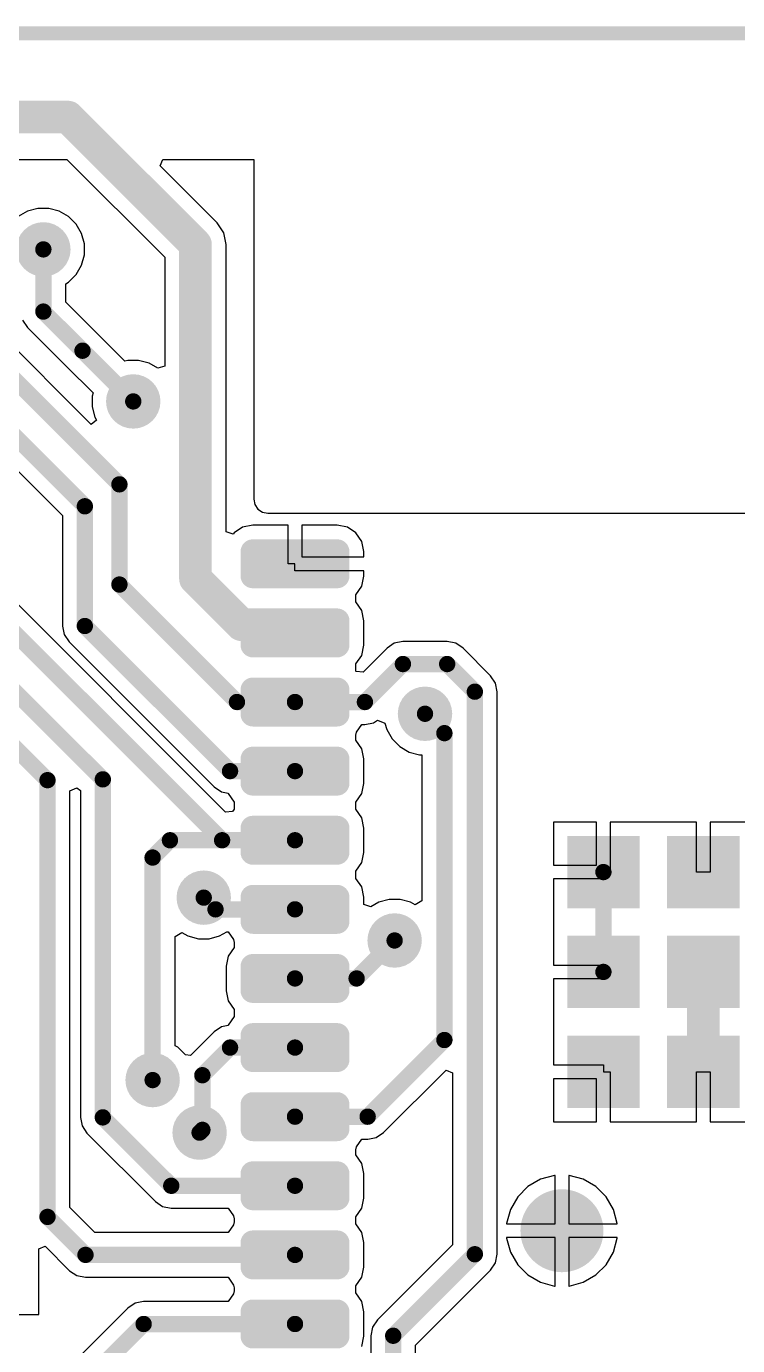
# Model space of a CAD drawing. Header units: millimetres. Extents: x 36.4 to 113.6, y 66.6 to 115.9.
# Drawn here: x 81.1 to 94.16, y 91.62 to 115.86 of the extents above; entities that cross this region are included whole.
import ezdxf

# ---------------------------------------------------------------- set-up
doc = ezdxf.new("R2010")
doc.units = ezdxf.units.MM
for name, color, linetype in [('Mechanical1', 6, 'Continuous'), ('PadHoleLayer', 156, 'Continuous'), ('TopLayer', 1, 'Continuous'), ('ViaHoleLayer', 16, 'Continuous')]:
    doc.layers.add(name, color=color, linetype=linetype)

# ---------------------------------------------------------------- blocks, each defined once
blk = doc.blocks.new('ESP32_WROOM_32E_25')
at = {"layer": 'TopLayer'}
h = blk.add_hatch(color=1, dxfattribs=at)
edge = h.paths.add_edge_path()
edge.add_arc((-9.275, 7.725), 0.225, 90, 180)
edge.add_line((-9.5, 7.725), (-9.5, 7.275))
edge.add_arc((-9.275, 7.275), 0.225, 180, 270)
edge.add_line((-9.275, 7.05), (-7.725, 7.05))
edge.add_arc((-7.725, 7.275), 0.225, 270, 360)
edge.add_line((-7.5, 7.275), (-7.5, 7.725))
edge.add_arc((-7.725, 7.725), 0.225, 0, 90)
edge.add_line((-7.725, 7.95), (-9.275, 7.95))
h = blk.add_hatch(color=1, dxfattribs=at)
edge = h.paths.add_edge_path()
edge.add_arc((7.725, 7.725), 0.225, 90, 180)
edge.add_line((7.5, 7.725), (7.5, 7.275))
edge.add_arc((7.725, 7.275), 0.225, 180, 270)
edge.add_line((7.725, 7.05), (9.275, 7.05))
edge.add_arc((9.275, 7.275), 0.225, 270, 360)
edge.add_line((9.5, 7.275), (9.5, 7.725))
edge.add_arc((9.275, 7.725), 0.225, 0, 90)
edge.add_line((9.275, 7.95), (7.725, 7.95))
h = blk.add_hatch(color=1, dxfattribs=at)
edge = h.paths.add_edge_path()
edge.add_arc((-9.275, 6.455), 0.225, 90, 180)
edge.add_line((-9.5, 6.455), (-9.5, 6.005))
edge.add_arc((-9.275, 6.005), 0.225, 180, 270)
edge.add_line((-9.275, 5.78), (-7.725, 5.78))
edge.add_arc((-7.725, 6.005), 0.225, 270, 360)
edge.add_line((-7.5, 6.005), (-7.5, 6.455))
edge.add_arc((-7.725, 6.455), 0.225, 0, 90)
edge.add_line((-7.725, 6.68), (-9.275, 6.68))
h = blk.add_hatch(color=1, dxfattribs=at)
edge = h.paths.add_edge_path()
edge.add_arc((7.725, 6.455), 0.225, 90, 180)
edge.add_line((7.5, 6.455), (7.5, 6.005))
edge.add_arc((7.725, 6.005), 0.225, 180, 270)
edge.add_line((7.725, 5.78), (9.275, 5.78))
edge.add_arc((9.275, 6.005), 0.225, 270, 360)
edge.add_line((9.5, 6.005), (9.5, 6.455))
edge.add_arc((9.275, 6.455), 0.225, 0, 90)
edge.add_line((9.275, 6.68), (7.725, 6.68))
h = blk.add_hatch(color=1, dxfattribs=at)
edge = h.paths.add_edge_path()
edge.add_arc((-9.275, 5.185), 0.225, 90, 180)
edge.add_line((-9.5, 5.185), (-9.5, 4.735))
edge.add_arc((-9.275, 4.735), 0.225, 180, 270)
edge.add_line((-9.275, 4.51), (-7.725, 4.51))
edge.add_arc((-7.725, 4.735), 0.225, 270, 360)
edge.add_line((-7.5, 4.735), (-7.5, 5.185))
edge.add_arc((-7.725, 5.185), 0.225, 0, 90)
edge.add_line((-7.725, 5.41), (-9.275, 5.41))
h = blk.add_hatch(color=1, dxfattribs=at)
edge = h.paths.add_edge_path()
edge.add_arc((7.725, 5.185), 0.225, 90, 180)
edge.add_line((7.5, 5.185), (7.5, 4.735))
edge.add_arc((7.725, 4.735), 0.225, 180, 270)
edge.add_line((7.725, 4.51), (9.275, 4.51))
edge.add_arc((9.275, 4.735), 0.225, 270, 360)
edge.add_line((9.5, 4.735), (9.5, 5.185))
edge.add_arc((9.275, 5.185), 0.225, 0, 90)
edge.add_line((9.275, 5.41), (7.725, 5.41))
h = blk.add_hatch(color=1, dxfattribs=at)
edge = h.paths.add_edge_path()
edge.add_arc((-9.275, 3.915), 0.225, 90, 180)
edge.add_line((-9.5, 3.915), (-9.5, 3.465))
edge.add_arc((-9.275, 3.465), 0.225, 180, 270)
edge.add_line((-9.275, 3.24), (-7.725, 3.24))
edge.add_arc((-7.725, 3.465), 0.225, 270, 360)
edge.add_line((-7.5, 3.465), (-7.5, 3.915))
edge.add_arc((-7.725, 3.915), 0.225, 0, 90)
edge.add_line((-7.725, 4.14), (-9.275, 4.14))
h = blk.add_hatch(color=1, dxfattribs=at)
edge = h.paths.add_edge_path()
edge.add_arc((7.725, 3.915), 0.225, 90, 180)
edge.add_line((7.5, 3.915), (7.5, 3.465))
edge.add_arc((7.725, 3.465), 0.225, 180, 270)
edge.add_line((7.725, 3.24), (9.275, 3.24))
edge.add_arc((9.275, 3.465), 0.225, 270, 360)
edge.add_line((9.5, 3.465), (9.5, 3.915))
edge.add_arc((9.275, 3.915), 0.225, 0, 90)
edge.add_line((9.275, 4.14), (7.725, 4.14))
h = blk.add_hatch(color=1, dxfattribs=at)
edge = h.paths.add_edge_path()
edge.add_arc((-7.725, 2.195), 0.225, 270, 360)
edge.add_line((-7.5, 2.195), (-7.5, 2.645))
edge.add_arc((-7.725, 2.645), 0.225, 0, 90)
edge.add_line((-7.725, 2.87), (-9.275, 2.87))
edge.add_arc((-9.275, 2.645), 0.225, 90, 180)
edge.add_line((-9.5, 2.645), (-9.5, 2.195))
edge.add_arc((-9.275, 2.195), 0.225, 180, 270)
edge.add_line((-9.275, 1.97), (-7.725, 1.97))
h = blk.add_hatch(color=1, dxfattribs=at)
edge = h.paths.add_edge_path()
edge.add_arc((7.725, 2.645), 0.225, 90, 180)
edge.add_line((7.5, 2.645), (7.5, 2.195))
edge.add_arc((7.725, 2.195), 0.225, 180, 270)
edge.add_line((7.725, 1.97), (9.275, 1.97))
edge.add_arc((9.275, 2.195), 0.225, 270, 360)
edge.add_line((9.5, 2.195), (9.5, 2.645))
edge.add_arc((9.275, 2.645), 0.225, 0, 90)
edge.add_line((9.275, 2.87), (7.725, 2.87))
for points in [[(-2.17, 1.17), (-3.5, 1.17), (-3.5, 2.5), (-2.17, 2.5)], [(-1.665, 1.17), (-1.665, 2.5), (-0.335, 2.5), (-0.335, 1.17)], [(0.17, 1.17), (0.17, 2.5), (1.5, 2.5), (1.5, 1.17)], [(-2.17, -0.665), (-3.5, -0.665), (-3.5, 0.665), (-2.17, 0.665)], [(-1.665, 0.665), (-0.335, 0.665), (-0.335, -0.665), (-1.665, -0.665)], [(0.17, 0.665), (1.5, 0.665), (1.5, -0.665), (0.17, -0.665)], [(-2.17, -1.17), (-2.17, -2.5), (-3.5, -2.5), (-3.5, -1.17)], [(-0.335, -1.17), (-0.335, -2.5), (-1.665, -2.5), (-1.665, -1.17)], [(0.17, -1.17), (1.5, -1.17), (1.5, -2.5), (0.17, -2.5)]]:
    blk.add_hatch(color=1, dxfattribs=at).paths.add_polyline_path(points)
h = blk.add_hatch(color=1, dxfattribs=at)
edge = h.paths.add_edge_path()
edge.add_arc((-7.725, 0.925), 0.225, 270, 360)
edge.add_line((-7.5, 0.925), (-7.5, 1.375))
edge.add_arc((-7.725, 1.375), 0.225, 0, 90)
edge.add_line((-7.725, 1.6), (-9.275, 1.6))
edge.add_arc((-9.275, 1.375), 0.225, 90, 180)
edge.add_line((-9.5, 1.375), (-9.5, 0.925))
edge.add_arc((-9.275, 0.925), 0.225, 180, 270)
edge.add_line((-9.275, 0.7), (-7.725, 0.7))
h = blk.add_hatch(color=1, dxfattribs=at)
edge = h.paths.add_edge_path()
edge.add_arc((9.275, 0.925), 0.225, 270, 360)
edge.add_line((9.5, 0.925), (9.5, 1.375))
edge.add_arc((9.275, 1.375), 0.225, 0, 90)
edge.add_line((9.275, 1.6), (7.725, 1.6))
edge.add_arc((7.725, 1.375), 0.225, 90, 180)
edge.add_line((7.5, 1.375), (7.5, 0.925))
edge.add_arc((7.725, 0.925), 0.225, 180, 270)
edge.add_line((7.725, 0.7), (9.275, 0.7))
h = blk.add_hatch(color=1, dxfattribs=at)
edge = h.paths.add_edge_path()
edge.add_arc((-9.275, 0.105), 0.225, 90, 180)
edge.add_line((-9.5, 0.105), (-9.5, -0.345))
edge.add_arc((-9.275, -0.345), 0.225, 180, 270)
edge.add_line((-9.275, -0.57), (-7.725, -0.57))
edge.add_arc((-7.725, -0.345), 0.225, 270, 360)
edge.add_line((-7.5, -0.345), (-7.5, 0.105))
edge.add_arc((-7.725, 0.105), 0.225, 0, 90)
edge.add_line((-7.725, 0.33), (-9.275, 0.33))
h = blk.add_hatch(color=1, dxfattribs=at)
edge = h.paths.add_edge_path()
edge.add_arc((9.275, -0.345), 0.225, 270, 360)
edge.add_line((9.5, -0.345), (9.5, 0.105))
edge.add_arc((9.275, 0.105), 0.225, 0, 90)
edge.add_line((9.275, 0.33), (7.725, 0.33))
edge.add_arc((7.725, 0.105), 0.225, 90, 180)
edge.add_line((7.5, 0.105), (7.5, -0.345))
edge.add_arc((7.725, -0.345), 0.225, 180, 270)
edge.add_line((7.725, -0.57), (9.275, -0.57))
h = blk.add_hatch(color=1, dxfattribs=at)
edge = h.paths.add_edge_path()
edge.add_arc((-9.275, -1.165), 0.225, 90, 180)
edge.add_line((-9.5, -1.165), (-9.5, -1.615))
edge.add_arc((-9.275, -1.615), 0.225, 180, 270)
edge.add_line((-9.275, -1.84), (-7.725, -1.84))
edge.add_arc((-7.725, -1.615), 0.225, 270, 360)
edge.add_line((-7.5, -1.615), (-7.5, -1.165))
edge.add_arc((-7.725, -1.165), 0.225, 0, 90)
edge.add_line((-7.725, -0.94), (-9.275, -0.94))
h = blk.add_hatch(color=1, dxfattribs=at)
edge = h.paths.add_edge_path()
edge.add_arc((7.725, -1.165), 0.225, 90, 180)
edge.add_line((7.5, -1.165), (7.5, -1.615))
edge.add_arc((7.725, -1.615), 0.225, 180, 270)
edge.add_line((7.725, -1.84), (9.275, -1.84))
edge.add_arc((9.275, -1.615), 0.225, 270, 360)
edge.add_line((9.5, -1.615), (9.5, -1.165))
edge.add_arc((9.275, -1.165), 0.225, 0, 90)
edge.add_line((9.275, -0.94), (7.725, -0.94))
h = blk.add_hatch(color=1, dxfattribs=at)
edge = h.paths.add_edge_path()
edge.add_arc((-9.275, -2.435), 0.225, 90, 180)
edge.add_line((-9.5, -2.435), (-9.5, -2.885))
edge.add_arc((-9.275, -2.885), 0.225, 180, 270)
edge.add_line((-9.275, -3.11), (-7.725, -3.11))
edge.add_arc((-7.725, -2.885), 0.225, 270, 360)
edge.add_line((-7.5, -2.885), (-7.5, -2.435))
edge.add_arc((-7.725, -2.435), 0.225, 0, 90)
edge.add_line((-7.725, -2.21), (-9.275, -2.21))
h = blk.add_hatch(color=1, dxfattribs=at)
edge = h.paths.add_edge_path()
edge.add_arc((7.725, -2.435), 0.225, 90, 180)
edge.add_line((7.5, -2.435), (7.5, -2.885))
edge.add_arc((7.725, -2.885), 0.225, 180, 270)
edge.add_line((7.725, -3.11), (9.275, -3.11))
edge.add_arc((9.275, -2.885), 0.225, 270, 360)
edge.add_line((9.5, -2.885), (9.5, -2.435))
edge.add_arc((9.275, -2.435), 0.225, 0, 90)
edge.add_line((9.275, -2.21), (7.725, -2.21))
h = blk.add_hatch(color=1, dxfattribs=at)
edge = h.paths.add_edge_path()
edge.add_arc((-9.275, -3.705), 0.225, 90, 180)
edge.add_line((-9.5, -3.705), (-9.5, -4.155))
edge.add_arc((-9.275, -4.155), 0.225, 180, 270)
edge.add_line((-9.275, -4.38), (-7.725, -4.38))
edge.add_arc((-7.725, -4.155), 0.225, 270, 360)
edge.add_line((-7.5, -4.155), (-7.5, -3.705))
edge.add_arc((-7.725, -3.705), 0.225, 0, 90)
edge.add_line((-7.725, -3.48), (-9.275, -3.48))
h = blk.add_hatch(color=1, dxfattribs=at)
edge = h.paths.add_edge_path()
edge.add_arc((7.725, -3.705), 0.225, 90, 180)
edge.add_line((7.5, -3.705), (7.5, -4.155))
edge.add_arc((7.725, -4.155), 0.225, 180, 270)
edge.add_line((7.725, -4.38), (9.275, -4.38))
edge.add_arc((9.275, -4.155), 0.225, 270, 360)
edge.add_line((9.5, -4.155), (9.5, -3.705))
edge.add_arc((9.275, -3.705), 0.225, 0, 90)
edge.add_line((9.275, -3.48), (7.725, -3.48))
h = blk.add_hatch(color=1, dxfattribs=at)
edge = h.paths.add_edge_path()
edge.add_arc((-9.275, -4.975), 0.225, 90, 180)
edge.add_line((-9.5, -4.975), (-9.5, -5.425))
edge.add_arc((-9.275, -5.425), 0.225, 180, 270)
edge.add_line((-9.275, -5.65), (-7.725, -5.65))
edge.add_arc((-7.725, -5.425), 0.225, 270, 360)
edge.add_line((-7.5, -5.425), (-7.5, -4.975))
edge.add_arc((-7.725, -4.975), 0.225, 0, 90)
edge.add_line((-7.725, -4.75), (-9.275, -4.75))
h = blk.add_hatch(color=1, dxfattribs=at)
edge = h.paths.add_edge_path()
edge.add_arc((7.725, -4.975), 0.225, 90, 180)
edge.add_line((7.5, -4.975), (7.5, -5.425))
edge.add_arc((7.725, -5.425), 0.225, 180, 270)
edge.add_line((7.725, -5.65), (9.275, -5.65))
edge.add_arc((9.275, -5.425), 0.225, 270, 360)
edge.add_line((9.5, -5.425), (9.5, -4.975))
edge.add_arc((9.275, -4.975), 0.225, 0, 90)
edge.add_line((9.275, -4.75), (7.725, -4.75))
h = blk.add_hatch(color=1, dxfattribs=at)
edge = h.paths.add_edge_path()
edge.add_arc((-7.725, -6.695), 0.225, 270, 360)
edge.add_line((-7.5, -6.695), (-7.5, -6.245))
edge.add_arc((-7.725, -6.245), 0.225, 0, 90)
edge.add_line((-7.725, -6.02), (-9.275, -6.02))
edge.add_arc((-9.275, -6.245), 0.225, 90, 180)
edge.add_line((-9.5, -6.245), (-9.5, -6.695))
edge.add_arc((-9.275, -6.695), 0.225, 180, 270)
edge.add_line((-9.275, -6.92), (-7.725, -6.92))
h = blk.add_hatch(color=1, dxfattribs=at)
edge = h.paths.add_edge_path()
edge.add_arc((7.725, -6.245), 0.225, 90, 180)
edge.add_line((7.5, -6.245), (7.5, -6.695))
edge.add_arc((7.725, -6.695), 0.225, 180, 270)
edge.add_line((7.725, -6.92), (9.275, -6.92))
edge.add_arc((9.275, -6.695), 0.225, 270, 360)
edge.add_line((9.5, -6.695), (9.5, -6.245))
edge.add_arc((9.275, -6.245), 0.225, 0, 90)
edge.add_line((9.275, -6.02), (7.725, -6.02))
h = blk.add_hatch(color=1, dxfattribs=at)
edge = h.paths.add_edge_path()
edge.add_arc((-7.725, -7.965), 0.225, 270, 360)
edge.add_line((-7.5, -7.965), (-7.5, -7.515))
edge.add_arc((-7.725, -7.515), 0.225, 0, 90)
edge.add_line((-7.725, -7.29), (-9.275, -7.29))
edge.add_arc((-9.275, -7.515), 0.225, 90, 180)
edge.add_line((-9.5, -7.515), (-9.5, -7.965))
edge.add_arc((-9.275, -7.965), 0.225, 180, 270)
edge.add_line((-9.275, -8.19), (-7.725, -8.19))
h = blk.add_hatch(color=1, dxfattribs=at)
edge = h.paths.add_edge_path()
edge.add_arc((9.275, -7.965), 0.225, 270, 360)
edge.add_line((9.5, -7.965), (9.5, -7.515))
edge.add_arc((9.275, -7.515), 0.225, 0, 90)
edge.add_line((9.275, -7.29), (7.725, -7.29))
edge.add_arc((7.725, -7.515), 0.225, 90, 180)
edge.add_line((7.5, -7.515), (7.5, -7.965))
edge.add_arc((7.725, -7.965), 0.225, 180, 270)
edge.add_line((7.725, -8.19), (9.275, -8.19))
h = blk.add_hatch(color=1, dxfattribs=at)
edge = h.paths.add_edge_path()
edge.add_arc((-7.725, -9.235), 0.225, 270, 360)
edge.add_line((-7.5, -9.235), (-7.5, -8.785))
edge.add_arc((-7.725, -8.785), 0.225, 0, 90)
edge.add_line((-7.725, -8.56), (-9.275, -8.56))
edge.add_arc((-9.275, -8.785), 0.225, 90, 180)
edge.add_line((-9.5, -8.785), (-9.5, -9.235))
edge.add_arc((-9.275, -9.235), 0.225, 180, 270)
edge.add_line((-9.275, -9.46), (-7.725, -9.46))
h = blk.add_hatch(color=1, dxfattribs=at)
edge = h.paths.add_edge_path()
edge.add_arc((9.275, -9.235), 0.225, 270, 360)
edge.add_line((9.5, -9.235), (9.5, -8.785))
edge.add_arc((9.275, -8.785), 0.225, 0, 90)
edge.add_line((9.275, -8.56), (7.725, -8.56))
edge.add_arc((7.725, -8.785), 0.225, 90, 180)
edge.add_line((7.5, -8.785), (7.5, -9.235))
edge.add_arc((7.725, -9.235), 0.225, 180, 270)
edge.add_line((7.725, -9.46), (9.275, -9.46))
h = blk.add_hatch(color=1, dxfattribs=at)
edge = h.paths.add_edge_path()
edge.add_arc((-5.94, -10.785), 0.225, 180, 270)
edge.add_line((-5.94, -11.01), (-5.49, -11.01))
edge.add_arc((-5.49, -10.785), 0.225, 270, 360)
edge.add_line((-5.265, -10.785), (-5.265, -9.235))
edge.add_arc((-5.49, -9.235), 0.225, 0, 90)
edge.add_line((-5.49, -9.01), (-5.94, -9.01))
edge.add_arc((-5.94, -9.235), 0.225, 90, 180)
edge.add_line((-6.165, -9.235), (-6.165, -10.785))
h = blk.add_hatch(color=1, dxfattribs=at)
edge = h.paths.add_edge_path()
edge.add_arc((-4.67, -10.785), 0.225, 180, 270)
edge.add_line((-4.67, -11.01), (-4.22, -11.01))
edge.add_arc((-4.22, -10.785), 0.225, 270, 360)
edge.add_line((-3.995, -10.785), (-3.995, -9.235))
edge.add_arc((-4.22, -9.235), 0.225, 0, 90)
edge.add_line((-4.22, -9.01), (-4.67, -9.01))
edge.add_arc((-4.67, -9.235), 0.225, 90, 180)
edge.add_line((-4.895, -9.235), (-4.895, -10.785))
h = blk.add_hatch(color=1, dxfattribs=at)
edge = h.paths.add_edge_path()
edge.add_arc((-3.4, -10.785), 0.225, 180, 270)
edge.add_line((-3.4, -11.01), (-2.95, -11.01))
edge.add_arc((-2.95, -10.785), 0.225, 270, 360)
edge.add_line((-2.725, -10.785), (-2.725, -9.235))
edge.add_arc((-2.95, -9.235), 0.225, 0, 90)
edge.add_line((-2.95, -9.01), (-3.4, -9.01))
edge.add_arc((-3.4, -9.235), 0.225, 90, 180)
edge.add_line((-3.625, -9.235), (-3.625, -10.785))
h = blk.add_hatch(color=1, dxfattribs=at)
edge = h.paths.add_edge_path()
edge.add_arc((-1.68, -9.235), 0.225, 0, 90)
edge.add_line((-1.68, -9.01), (-2.13, -9.01))
edge.add_arc((-2.13, -9.235), 0.225, 90, 180)
edge.add_line((-2.355, -9.235), (-2.355, -10.785))
edge.add_arc((-2.13, -10.785), 0.225, 180, 270)
edge.add_line((-2.13, -11.01), (-1.68, -11.01))
edge.add_arc((-1.68, -10.785), 0.225, 270, 360)
edge.add_line((-1.455, -10.785), (-1.455, -9.235))
h = blk.add_hatch(color=1, dxfattribs=at)
edge = h.paths.add_edge_path()
edge.add_arc((-0.41, -9.235), 0.225, 0, 90)
edge.add_line((-0.41, -9.01), (-0.86, -9.01))
edge.add_arc((-0.86, -9.235), 0.225, 90, 180)
edge.add_line((-1.085, -9.235), (-1.085, -10.785))
edge.add_arc((-0.86, -10.785), 0.225, 180, 270)
edge.add_line((-0.86, -11.01), (-0.41, -11.01))
edge.add_arc((-0.41, -10.785), 0.225, 270, 360)
edge.add_line((-0.185, -10.785), (-0.185, -9.235))
h = blk.add_hatch(color=1, dxfattribs=at)
edge = h.paths.add_edge_path()
edge.add_arc((0.86, -9.235), 0.225, 0, 90)
edge.add_line((0.86, -9.01), (0.41, -9.01))
edge.add_arc((0.41, -9.235), 0.225, 90, 180)
edge.add_line((0.185, -9.235), (0.185, -10.785))
edge.add_arc((0.41, -10.785), 0.225, 180, 270)
edge.add_line((0.41, -11.01), (0.86, -11.01))
edge.add_arc((0.86, -10.785), 0.225, 270, 360)
edge.add_line((1.085, -10.785), (1.085, -9.235))
h = blk.add_hatch(color=1, dxfattribs=at)
edge = h.paths.add_edge_path()
edge.add_arc((2.13, -9.235), 0.225, 0, 90)
edge.add_line((2.13, -9.01), (1.68, -9.01))
edge.add_arc((1.68, -9.235), 0.225, 90, 180)
edge.add_line((1.455, -9.235), (1.455, -10.785))
edge.add_arc((1.68, -10.785), 0.225, 180, 270)
edge.add_line((1.68, -11.01), (2.13, -11.01))
edge.add_arc((2.13, -10.785), 0.225, 270, 360)
edge.add_line((2.355, -10.785), (2.355, -9.235))
h = blk.add_hatch(color=1, dxfattribs=at)
edge = h.paths.add_edge_path()
edge.add_arc((3.4, -9.235), 0.225, 0, 90)
edge.add_line((3.4, -9.01), (2.95, -9.01))
edge.add_arc((2.95, -9.235), 0.225, 90, 180)
edge.add_line((2.725, -9.235), (2.725, -10.785))
edge.add_arc((2.95, -10.785), 0.225, 180, 270)
edge.add_line((2.95, -11.01), (3.4, -11.01))
edge.add_arc((3.4, -10.785), 0.225, 270, 360)
edge.add_line((3.625, -10.785), (3.625, -9.235))
h = blk.add_hatch(color=1, dxfattribs=at)
edge = h.paths.add_edge_path()
edge.add_arc((4.67, -9.235), 0.225, 0, 90)
edge.add_line((4.67, -9.01), (4.22, -9.01))
edge.add_arc((4.22, -9.235), 0.225, 90, 180)
edge.add_line((3.995, -9.235), (3.995, -10.785))
edge.add_arc((4.22, -10.785), 0.225, 180, 270)
edge.add_line((4.22, -11.01), (4.67, -11.01))
edge.add_arc((4.67, -10.785), 0.225, 270, 360)
edge.add_line((4.895, -10.785), (4.895, -9.235))
h = blk.add_hatch(color=1, dxfattribs=at)
edge = h.paths.add_edge_path()
edge.add_arc((5.94, -9.235), 0.225, 0, 90)
edge.add_line((5.94, -9.01), (5.49, -9.01))
edge.add_arc((5.49, -9.235), 0.225, 90, 180)
edge.add_line((5.265, -9.235), (5.265, -10.785))
edge.add_arc((5.49, -10.785), 0.225, 180, 270)
edge.add_line((5.49, -11.01), (5.94, -11.01))
edge.add_arc((5.94, -10.785), 0.225, 270, 360)
edge.add_line((6.165, -10.785), (6.165, -9.235))

msp = doc.modelspace()

# ---------------------------------------------------------------- hatches: boundary and pattern name
at = {"layer": 'PadHoleLayer'}
h = msp.add_hatch(color=156, dxfattribs=at)
edge = h.paths.add_edge_path()
edge.add_arc((90.932, 93.726), 0.35, 0, 360)
at = {"layer": 'TopLayer'}
h = msp.add_hatch(color=1, dxfattribs=at)
edge = h.paths.add_edge_path()
edge.add_arc((81.407, 111.76), 0.5, 0, 360)
h = msp.add_hatch(color=1, dxfattribs=at)
edge = h.paths.add_edge_path()
edge.add_arc((83.058, 108.966), 0.5, 0, 360)
h = msp.add_hatch(color=1, dxfattribs=at)
edge = h.paths.add_edge_path()
edge.add_arc((88.417, 103.226), 0.5, 0, 360)
h = msp.add_hatch(color=1, dxfattribs=at)
edge = h.paths.add_edge_path()
edge.add_arc((84.353, 99.847), 0.5, 0, 360)
h = msp.add_hatch(color=1, dxfattribs=at)
edge = h.paths.add_edge_path()
edge.add_arc((87.859, 99.06), 0.5, 0, 360)
h = msp.add_hatch(color=1, dxfattribs=at)
edge = h.paths.add_edge_path()
edge.add_arc((83.414, 96.495), 0.5, 0, 360)
h = msp.add_hatch(color=1, dxfattribs=at)
edge = h.paths.add_edge_path()
edge.add_arc((84.277, 95.529), 0.5, 0, 360)
h = msp.add_hatch(color=1, dxfattribs=at)
edge = h.paths.add_edge_path()
edge.add_arc((90.932, 93.726), 0.762, 0, 360)
at = {"layer": 'ViaHoleLayer'}
h = msp.add_hatch(color=16, dxfattribs=at)
edge = h.paths.add_edge_path()
edge.add_arc((81.407, 111.76), 0.2, 0, 360)
h = msp.add_hatch(color=16, dxfattribs=at)
edge = h.paths.add_edge_path()
edge.add_arc((83.058, 108.966), 0.2, 0, 360)
h = msp.add_hatch(color=16, dxfattribs=at)
edge = h.paths.add_edge_path()
edge.add_arc((88.417, 103.226), 0.2, 0, 360)
h = msp.add_hatch(color=16, dxfattribs=at)
edge = h.paths.add_edge_path()
edge.add_arc((84.353, 99.847), 0.2, 0, 360)
h = msp.add_hatch(color=16, dxfattribs=at)
edge = h.paths.add_edge_path()
edge.add_arc((87.859, 99.06), 0.2, 0, 360)
h = msp.add_hatch(color=16, dxfattribs=at)
edge = h.paths.add_edge_path()
edge.add_arc((83.414, 96.495), 0.2, 0, 360)
h = msp.add_hatch(color=16, dxfattribs=at)
edge = h.paths.add_edge_path()
edge.add_arc((84.277, 95.529), 0.2, 0, 360)

# ---------------------------------------------------------------- linework, layer by layer
at = {"layer": 'Mechanical1', "const_width": 0.254}
msp.add_lwpolyline([(36.505, 115.731), (113.505, 115.731)], dxfattribs=at)
at = {"layer": 'TopLayer'}
for p, q in [((82.284, 108.544), (77.535, 113.294)), ((77.583, 113.411), (81.84, 113.411)), ((81.84, 113.411), (83.636, 111.615)), ((83.555, 113.294), (83.604, 113.411)), ((84.6, 112.248), (83.555, 113.294)), ((83.604, 113.411), (85.27, 113.411)), ((85.27, 113.411), (85.27, 107.172)), ((81.308, 112.514), (81.116, 112.463)), ((81.506, 112.514), (81.308, 112.514)), ((81.698, 112.463), (81.506, 112.514)), ((81.116, 112.463), (80.944, 112.363)), ((81.87, 112.363), (81.698, 112.463)), ((82.01, 112.223), (81.87, 112.363)), ((84.723, 112.065), (84.6, 112.248)), ((84.6, 112.248), (84.6, 112.248)), ((82.11, 112.051), (82.01, 112.223)), ((82.161, 111.859), (82.11, 112.051)), ((84.766, 111.849), (84.723, 112.065)), ((82.161, 111.661), (82.161, 111.859)), ((84.766, 106.567), (84.766, 111.849)), ((84.766, 111.849), (84.766, 111.849)), ((82.11, 111.469), (82.161, 111.661)), ((83.636, 111.615), (83.636, 109.617)), ((81.87, 111.157), (82.01, 111.297)), ((82.01, 111.297), (82.11, 111.469)), ((81.819, 111.127), (81.87, 111.157)), ((81.819, 110.788), (81.819, 111.127)), ((77.811, 110.815), (81.757, 106.869)), ((82.417, 110.19), (81.819, 110.788)), ((81.026, 110.459), (81.116, 110.326)), ((81.116, 110.326), (81.834, 109.607)), ((82.902, 109.705), (82.417, 110.19)), ((82.417, 110.19), (82.417, 110.19)), ((81.834, 109.607), (81.834, 109.607)), ((81.834, 109.607), (82.319, 109.122)), ((82.959, 109.72), (82.902, 109.705)), ((83.157, 109.72), (82.959, 109.72)), ((83.349, 109.669), (83.157, 109.72)), ((83.509, 109.576), (83.349, 109.669)), ((83.598, 109.601), (83.509, 109.576)), ((83.636, 109.617), (83.598, 109.601)), ((82.319, 109.122), (82.304, 109.065)), ((82.304, 109.065), (82.304, 108.867)), ((82.304, 108.867), (82.355, 108.675)), ((82.386, 108.622), (82.284, 108.544)), ((82.355, 108.675), (82.386, 108.622)), ((84.755, 101.419), (78.238, 107.936)), ((85.27, 107.172), (85.29, 107.073)), ((85.29, 107.073), (85.346, 106.989)), ((85.346, 106.989), (85.43, 106.933)), ((85.43, 106.933), (85.529, 106.913)), ((85.529, 106.913), (103.529, 106.913)), ((81.757, 106.869), (81.757, 104.839)), ((85.254, 106.695), (85.067, 106.658)), ((85.902, 106.695), (85.254, 106.695)), ((85.902, 105.982), (85.902, 106.695)), ((86.804, 106.695), (86.156, 106.695)), ((86.156, 106.695), (86.156, 106.109)), ((86.991, 106.658), (86.804, 106.695)), ((84.893, 106.529), (84.766, 106.567)), ((84.909, 106.552), (84.893, 106.529)), ((85.067, 106.658), (84.909, 106.552)), ((87.149, 106.552), (86.991, 106.658)), ((87.255, 106.394), (87.149, 106.552)), ((87.292, 106.207), (87.255, 106.394)), ((87.292, 106.109), (87.292, 106.207)), ((86.029, 105.982), (85.902, 105.982)), ((86.029, 105.855), (86.029, 105.982)), ((86.156, 106.109), (87.292, 106.109)), ((87.292, 105.855), (86.029, 105.855)), ((87.255, 105.57), (87.292, 105.757)), ((87.292, 105.757), (87.292, 105.855)), ((87.149, 105.412), (87.255, 105.57)), ((87.148, 105.411), (87.149, 105.412)), ((87.148, 105.284), (87.148, 105.411)), ((87.149, 105.282), (87.148, 105.284)), ((87.255, 105.124), (87.149, 105.282)), ((87.292, 104.937), (87.255, 105.124)), ((81.757, 104.839), (81.788, 104.681)), ((87.292, 104.487), (87.292, 104.937)), ((81.788, 104.681), (81.878, 104.548)), ((81.878, 104.548), (84.545, 101.881)), ((87.853, 104.521), (87.72, 104.431)), ((88.011, 104.552), (87.853, 104.521)), ((88.824, 104.552), (88.011, 104.552)), ((88.981, 104.521), (88.824, 104.552)), ((89.115, 104.431), (88.981, 104.521)), ((87.149, 104.142), (87.255, 104.3)), ((87.255, 104.3), (87.292, 104.487)), ((87.72, 104.431), (87.281, 103.992)), ((89.623, 103.923), (89.115, 104.431)), ((87.148, 104.141), (87.149, 104.142)), ((87.148, 104.014), (87.148, 104.141)), ((87.149, 104.012), (87.148, 104.014)), ((87.154, 104.005), (87.149, 104.012)), ((87.281, 103.992), (87.154, 104.005)), ((89.712, 103.79), (89.623, 103.923)), ((89.744, 103.632), (89.712, 103.79)), ((89.744, 93.294), (89.744, 103.632)), ((87.313, 103.03), (87.471, 103.061)), ((87.471, 103.061), (87.543, 103.11)), ((87.543, 103.11), (87.682, 103.056)), ((87.682, 103.056), (87.682, 103.056)), ((87.682, 103.056), (87.715, 102.935)), ((87.148, 102.835), (87.16, 102.888)), ((87.148, 102.744), (87.148, 102.835)), ((87.16, 102.888), (87.255, 103.03)), ((87.255, 103.03), (87.313, 103.03)), ((87.715, 102.935), (87.814, 102.763)), ((87.149, 102.742), (87.148, 102.744)), ((87.255, 102.584), (87.149, 102.742)), ((87.292, 102.397), (87.255, 102.584)), ((87.814, 102.763), (87.954, 102.622)), ((87.954, 102.622), (88.126, 102.523)), ((87.292, 101.947), (87.292, 102.397)), ((88.126, 102.523), (88.318, 102.472)), ((88.318, 102.472), (88.361, 102.472)), ((88.361, 102.472), (88.361, 99.787)), ((81.895, 101.81), (82.021, 101.867)), ((82.021, 101.867), (82.087, 101.815)), ((84.545, 101.881), (84.678, 101.791)), ((87.255, 101.76), (87.292, 101.947)), ((81.895, 94.151), (81.895, 101.81)), ((82.087, 101.815), (82.087, 95.809)), ((84.678, 101.791), (84.801, 101.767)), ((84.801, 101.767), (84.803, 101.76)), ((84.803, 101.76), (84.909, 101.602)), ((84.909, 101.602), (84.91, 101.601)), ((84.91, 101.601), (84.91, 101.474)), ((87.148, 101.601), (87.149, 101.602)), ((87.148, 101.474), (87.148, 101.601)), ((87.149, 101.602), (87.255, 101.76)), ((84.881, 101.432), (84.755, 101.419)), ((84.909, 101.472), (84.881, 101.432)), ((84.91, 101.474), (84.909, 101.472)), ((87.149, 101.472), (87.148, 101.474)), ((87.255, 101.314), (87.149, 101.472)), ((87.292, 101.127), (87.255, 101.314)), ((87.292, 100.677), (87.292, 101.127)), ((91.567, 101.236), (90.775, 101.236)), ((90.775, 101.236), (90.775, 100.444)), ((91.567, 100.444), (91.567, 101.236)), ((93.402, 101.236), (91.821, 101.236)), ((91.821, 101.236), (91.821, 100.317)), ((93.402, 100.317), (93.402, 101.236)), ((95.237, 101.236), (93.656, 101.236)), ((93.656, 101.236), (93.656, 100.317)), ((87.255, 100.49), (87.292, 100.677)), ((87.149, 100.332), (87.255, 100.49)), ((90.775, 100.444), (91.567, 100.444)), ((87.148, 100.331), (87.149, 100.332)), ((87.148, 100.204), (87.148, 100.331)), ((87.149, 100.202), (87.148, 100.204)), ((87.255, 100.044), (87.149, 100.202)), ((91.694, 100.19), (90.775, 100.19)), ((90.775, 100.19), (90.775, 99.398)), ((91.821, 100.317), (91.694, 100.317)), ((91.694, 100.317), (91.694, 100.19)), ((93.656, 100.317), (93.402, 100.317)), ((87.292, 99.857), (87.255, 100.044)), ((87.292, 99.722), (87.292, 99.857)), ((87.419, 99.677), (87.292, 99.722)), ((87.568, 99.763), (87.419, 99.677)), ((87.759, 99.814), (87.568, 99.763)), ((87.958, 99.814), (87.759, 99.814)), ((88.15, 99.763), (87.958, 99.814)), ((88.234, 99.714), (88.15, 99.763)), ((88.361, 99.787), (88.234, 99.714)), ((90.775, 99.398), (90.775, 98.609)), ((83.826, 99.136), (83.953, 99.208)), ((83.953, 99.208), (84.062, 99.145)), ((84.644, 99.145), (84.775, 99.22)), ((84.775, 99.22), (84.803, 99.22)), ((84.803, 99.22), (84.898, 99.078)), ((83.826, 97.127), (83.826, 99.136)), ((84.062, 99.145), (84.254, 99.093)), ((84.254, 99.093), (84.453, 99.093)), ((84.453, 99.093), (84.644, 99.145)), ((84.909, 98.932), (84.803, 98.774)), ((84.898, 99.078), (84.91, 99.025)), ((84.91, 98.934), (84.909, 98.932)), ((84.91, 99.025), (84.91, 98.934)), ((84.803, 98.774), (84.766, 98.587)), ((84.766, 98.587), (84.766, 98.137)), ((90.775, 98.609), (91.694, 98.609)), ((91.694, 98.609), (91.694, 98.355)), ((91.694, 98.355), (90.775, 98.355)), ((90.775, 98.355), (90.775, 97.563)), ((84.766, 98.137), (84.803, 97.95)), ((84.803, 97.95), (84.909, 97.792)), ((84.909, 97.792), (84.91, 97.791)), ((84.91, 97.791), (84.91, 97.664)), ((84.678, 97.473), (84.545, 97.383)), ((84.801, 97.497), (84.678, 97.473)), ((84.803, 97.504), (84.801, 97.497)), ((84.909, 97.662), (84.803, 97.504)), ((84.91, 97.664), (84.909, 97.662)), ((90.775, 97.563), (90.775, 96.774)), ((84.545, 97.383), (84.107, 96.946)), ((83.877, 97.098), (83.826, 97.127)), ((84.017, 96.958), (83.877, 97.098)), ((84.107, 96.946), (84.017, 96.958)), ((90.775, 96.774), (91.694, 96.774)), ((91.694, 96.774), (91.694, 96.647)), ((87.655, 95.531), (88.803, 96.678)), ((88.803, 96.678), (88.92, 96.63)), ((88.92, 96.63), (88.92, 93.465)), ((91.567, 96.52), (90.775, 96.52)), ((90.775, 96.52), (90.775, 95.728)), ((91.567, 95.728), (91.567, 96.52)), ((91.694, 96.647), (91.821, 96.647)), ((91.821, 96.647), (91.821, 95.728)), ((93.402, 95.728), (93.402, 96.647)), ((93.402, 96.647), (93.656, 96.647)), ((93.656, 96.647), (93.656, 95.728)), ((82.087, 95.809), (82.119, 95.651)), ((82.119, 95.651), (82.208, 95.518)), ((82.208, 95.518), (83.465, 94.261)), ((87.521, 95.441), (87.655, 95.531)), ((90.775, 95.728), (91.567, 95.728)), ((91.821, 95.728), (93.402, 95.728)), ((93.656, 95.728), (95.237, 95.728)), ((87.16, 95.268), (87.255, 95.41)), ((87.255, 95.41), (87.364, 95.41)), ((87.364, 95.41), (87.521, 95.441)), ((87.148, 95.215), (87.16, 95.268)), ((87.148, 95.124), (87.148, 95.215)), ((87.149, 95.122), (87.148, 95.124)), ((87.255, 94.964), (87.149, 95.122)), ((87.292, 94.777), (87.255, 94.964)), ((87.292, 94.327), (87.292, 94.777)), ((90.54, 94.673), (90.308, 94.539)), ((90.798, 94.742), (90.54, 94.673)), ((90.805, 94.742), (90.798, 94.742)), ((90.805, 93.853), (90.805, 94.742)), ((91.066, 94.742), (91.059, 94.742)), ((91.059, 94.742), (91.059, 93.853)), ((91.324, 94.673), (91.066, 94.742)), ((91.556, 94.539), (91.324, 94.673)), ((87.255, 94.14), (87.292, 94.327)), ((90.119, 94.35), (89.985, 94.118)), ((90.308, 94.539), (90.119, 94.35)), ((91.745, 94.35), (91.556, 94.539)), ((91.879, 94.118), (91.745, 94.35)), ((82.352, 93.694), (81.895, 94.151)), ((83.465, 94.261), (83.598, 94.171)), ((83.598, 94.171), (83.756, 94.14)), ((83.756, 94.14), (84.803, 94.14)), ((84.803, 94.14), (84.898, 93.998)), ((87.149, 93.982), (87.255, 94.14)), ((89.985, 94.118), (89.916, 93.86)), ((91.948, 93.86), (91.879, 94.118)), ((84.898, 93.836), (84.803, 93.694)), ((84.898, 93.998), (84.91, 93.945)), ((84.91, 93.889), (84.898, 93.836)), ((84.91, 93.945), (84.91, 93.889)), ((87.148, 93.981), (87.149, 93.982)), ((87.148, 93.854), (87.148, 93.981)), ((87.149, 93.852), (87.148, 93.854)), ((87.255, 93.694), (87.149, 93.852)), ((89.916, 93.86), (89.916, 93.853)), ((89.916, 93.853), (90.805, 93.853)), ((91.059, 93.853), (91.948, 93.853)), ((91.948, 93.853), (91.948, 93.86)), ((84.803, 93.694), (82.352, 93.694)), ((87.292, 93.507), (87.255, 93.694)), ((90.805, 93.599), (89.916, 93.599)), ((89.916, 93.599), (89.916, 93.592)), ((89.916, 93.592), (89.985, 93.334)), ((90.805, 92.71), (90.805, 93.599)), ((91.948, 93.599), (91.059, 93.599)), ((91.059, 93.599), (91.059, 92.71)), ((91.879, 93.334), (91.948, 93.592)), ((91.948, 93.592), (91.948, 93.599)), ((81.322, 93.393), (81.439, 93.441)), ((81.322, 92.187), (81.322, 93.393)), ((81.439, 93.441), (81.89, 92.991)), ((87.292, 93.057), (87.292, 93.507)), ((88.92, 93.465), (87.542, 92.087)), ((89.623, 93.003), (89.712, 93.137)), ((89.712, 93.137), (89.744, 93.294)), ((89.985, 93.334), (90.119, 93.102)), ((90.119, 93.102), (90.308, 92.913)), ((91.556, 92.913), (91.745, 93.102)), ((91.745, 93.102), (91.879, 93.334)), ((81.89, 92.991), (82.024, 92.901)), ((82.024, 92.901), (82.181, 92.87)), ((82.181, 92.87), (84.803, 92.87)), ((84.803, 92.87), (84.898, 92.728)), ((87.149, 92.712), (87.255, 92.87)), ((87.255, 92.87), (87.292, 93.057)), ((88.245, 91.625), (89.623, 93.003)), ((90.308, 92.913), (90.54, 92.779)), ((91.324, 92.779), (91.556, 92.913)), ((84.898, 92.728), (84.91, 92.675)), ((84.91, 92.619), (84.898, 92.566)), ((84.91, 92.675), (84.91, 92.619)), ((87.148, 92.711), (87.149, 92.712)), ((87.148, 92.584), (87.148, 92.711)), ((90.54, 92.779), (90.798, 92.71)), ((90.798, 92.71), (90.805, 92.71)), ((91.059, 92.71), (91.066, 92.71)), ((91.066, 92.71), (91.324, 92.779)), ((83.091, 92.393), (82.958, 92.303)), ((83.249, 92.424), (83.091, 92.393)), ((84.803, 92.424), (83.249, 92.424)), ((84.898, 92.566), (84.803, 92.424)), ((87.149, 92.582), (87.148, 92.584)), ((87.255, 92.424), (87.149, 92.582)), ((87.292, 92.237), (87.255, 92.424)), ((79.965, 92.187), (81.322, 92.187)), ((82.958, 92.303), (81.449, 90.795)), ((87.292, 91.787), (87.292, 92.237)), ((87.453, 91.953), (87.421, 91.796)), ((87.542, 92.087), (87.453, 91.953)), ((87.255, 91.6), (87.292, 91.787)), ((87.421, 91.796), (87.421, 89.474)), ((88.245, 89.728), (88.245, 91.625))]:
    msp.add_line(p, q, dxfattribs=at)
for points, const_width in [([(48.151, 114.191), (81.859, 114.191)], 0.6), ([(81.859, 114.191), (84.201, 111.849)], 0.6), ([(76.759, 113.487), (82.804, 107.442)], 0.3), ([(84.201, 105.708), (84.201, 111.849)], 0.6), ([(81.407, 110.617), (81.407, 111.76)], 0.3), ([(77.982, 111.227), (82.169, 107.039)], 0.3), ([(81.407, 110.617), (82.126, 109.898)], 0.3), ([(82.126, 109.898), (82.126, 109.898)], 0.3), ([(82.126, 109.898), (83.058, 108.966)], 0.3), ([(77.947, 107.645), (84.69, 100.902)], 0.3), ([(82.804, 105.601), (82.804, 107.442)], 0.3), ([(82.169, 104.839), (82.169, 107.039)], 0.3), ([(84.201, 105.708), (85.047, 104.862)], 0.6), ([(82.804, 105.601), (84.963, 103.442)], 0.3), ([(82.169, 104.839), (84.836, 102.172)], 0.3), ([(85.047, 104.862), (85.879, 104.862)], 0.6), ([(85.879, 104.862), (86.029, 104.712)], 0.6), ([(80.137, 104.383), (82.499, 102.021)], 0.3), ([(87.313, 103.442), (88.011, 104.14)], 0.3), ([(88.011, 104.14), (88.824, 104.14)], 0.3), ([(88.824, 104.14), (89.332, 103.632)], 0.3), ([(89.332, 93.294), (89.332, 103.632)], 0.3), ([(80.01, 103.48), (81.483, 102.006)], 0.3), ([(84.963, 103.442), (86.029, 103.442)], 0.3), ([(86.029, 103.442), (87.313, 103.442)], 0.3), ([(88.417, 103.226), (88.773, 102.87)], 0.3), ([(88.773, 97.231), (88.773, 102.87)], 0.3), ([(84.836, 102.172), (86.029, 102.172)], 0.3), ([(81.483, 93.98), (81.483, 102.006)], 0.3), ([(82.499, 95.809), (82.499, 102.021)], 0.3), ([(83.414, 100.584), (83.732, 100.902)], 0.3), ([(83.732, 100.902), (84.69, 100.902)], 0.3), ([(84.69, 100.902), (86.029, 100.902)], 0.3), ([(83.414, 96.495), (83.414, 100.584)], 0.3), ([(91.694, 98.482), (91.694, 100.317)], 0.3), ([(84.353, 99.847), (84.569, 99.632)], 0.3), ([(84.569, 99.632), (86.029, 99.632)], 0.3), ([(87.161, 98.362), (87.859, 99.06)], 0.3), ([(93.529, 96.647), (93.529, 98.482)], 0.6), ([(86.029, 98.362), (87.161, 98.362)], 0.3), ([(84.328, 96.584), (84.836, 97.092)], 0.3), ([(84.836, 97.092), (86.029, 97.092)], 0.3), ([(87.364, 95.822), (88.773, 97.231)], 0.3), ([(84.328, 95.58), (84.328, 96.584)], 0.3), ([(82.499, 95.809), (83.756, 94.552)], 0.3), ([(86.029, 95.822), (87.364, 95.822)], 0.3), ([(84.277, 95.529), (84.328, 95.58)], 0.3), ([(83.756, 94.552), (86.029, 94.552)], 0.3), ([(81.483, 93.98), (82.181, 93.282)], 0.3), ([(82.181, 93.282), (86.029, 93.282)], 0.3), ([(87.833, 91.796), (89.332, 93.294)], 0.3), ([(81.661, 90.424), (83.249, 92.012)], 0.3), ([(83.249, 92.012), (86.029, 92.012)], 0.3), ([(87.833, 89.169), (87.833, 91.796)], 0.3)]:
    msp.add_lwpolyline(points, dxfattribs=dict(at, const_width=const_width))
for points, const_width in [([(81.709, 114.191, 1), (82.009, 114.191, 1)], 0.3), ([(81.709, 114.191, 1), (82.009, 114.191, 1)], 0.3), ([(84.051, 111.849, 1), (84.351, 111.849, 1)], 0.3), ([(84.051, 111.849, 1), (84.351, 111.849, 1)], 0.3), ([(81.332, 111.76, 1), (81.482, 111.76, 1)], 0.15), ([(81.332, 110.617, 1), (81.482, 110.617, 1)], 0.15), ([(81.332, 110.617, 1), (81.482, 110.617, 1)], 0.15), ([(82.051, 109.898, 1), (82.201, 109.898, 1)], 0.15), ([(82.051, 109.898, 1), (82.201, 109.898, 1)], 0.15), ([(82.051, 109.898, 1), (82.201, 109.898, 1)], 0.15), ([(82.051, 109.898, 1), (82.201, 109.898, 1)], 0.15), ([(82.983, 108.966, 1), (83.133, 108.966, 1)], 0.15), ([(82.729, 107.442, 1), (82.879, 107.442, 1)], 0.15), ([(82.729, 107.442, 1), (82.879, 107.442, 1)], 0.15), ([(82.094, 107.039, 1), (82.244, 107.039, 1)], 0.15), ([(82.094, 107.039, 1), (82.244, 107.039, 1)], 0.15), ([(84.051, 105.708, 1), (84.351, 105.708, 1)], 0.3), ([(84.051, 105.708, 1), (84.351, 105.708, 1)], 0.3), ([(82.729, 105.601, 1), (82.879, 105.601, 1)], 0.15), ([(82.729, 105.601, 1), (82.879, 105.601, 1)], 0.15), ([(82.094, 104.839, 1), (82.244, 104.839, 1)], 0.15), ([(82.094, 104.839, 1), (82.244, 104.839, 1)], 0.15), ([(84.897, 104.862, 1), (85.197, 104.862, 1)], 0.3), ([(84.897, 104.862, 1), (85.197, 104.862, 1)], 0.3), ([(85.729, 104.862, 1), (86.029, 104.862, 1)], 0.3), ([(85.729, 104.862, 1), (86.029, 104.862, 1)], 0.3), ([(85.879, 104.712, 1), (86.179, 104.712, 1)], 0.3), ([(87.936, 104.14, 1), (88.086, 104.14, 1)], 0.15), ([(87.936, 104.14, 1), (88.086, 104.14, 1)], 0.15), ([(88.749, 104.14, 1), (88.899, 104.14, 1)], 0.15), ([(88.749, 104.14, 1), (88.899, 104.14, 1)], 0.15), ([(89.257, 103.632, 1), (89.407, 103.632, 1)], 0.15), ([(89.257, 103.632, 1), (89.407, 103.632, 1)], 0.15), ([(84.888, 103.442, 1), (85.038, 103.442, 1)], 0.15), ([(84.888, 103.442, 1), (85.038, 103.442, 1)], 0.15), ([(85.954, 103.442, 1), (86.104, 103.442, 1)], 0.15), ([(85.954, 103.442, 1), (86.104, 103.442, 1)], 0.15), ([(87.238, 103.442, 1), (87.388, 103.442, 1)], 0.15), ([(87.238, 103.442, 1), (87.388, 103.442, 1)], 0.15), ([(88.342, 103.226, 1), (88.492, 103.226, 1)], 0.15), ([(88.698, 102.87, 1), (88.848, 102.87, 1)], 0.15), ([(88.698, 102.87, 1), (88.848, 102.87, 1)], 0.15), ([(84.761, 102.172, 1), (84.911, 102.172, 1)], 0.15), ([(84.761, 102.172, 1), (84.911, 102.172, 1)], 0.15), ([(85.954, 102.172, 1), (86.104, 102.172, 1)], 0.15), ([(81.408, 102.006, 1), (81.558, 102.006, 1)], 0.15), ([(81.408, 102.006, 1), (81.558, 102.006, 1)], 0.15), ([(82.424, 102.021, 1), (82.574, 102.021, 1)], 0.15), ([(82.424, 102.021, 1), (82.574, 102.021, 1)], 0.15), ([(83.657, 100.902, 1), (83.807, 100.902, 1)], 0.15), ([(83.657, 100.902, 1), (83.807, 100.902, 1)], 0.15), ([(84.615, 100.902, 1), (84.765, 100.902, 1)], 0.15), ([(84.615, 100.902, 1), (84.765, 100.902, 1)], 0.15), ([(84.615, 100.902, 1), (84.765, 100.902, 1)], 0.15), ([(85.954, 100.902, 1), (86.104, 100.902, 1)], 0.15), ([(83.339, 100.584, 1), (83.489, 100.584, 1)], 0.15), ([(83.339, 100.584, 1), (83.489, 100.584, 1)], 0.15), ([(91.619, 100.317, 1), (91.769, 100.317, 1)], 0.15), ([(84.278, 99.847, 1), (84.428, 99.847, 1)], 0.15), ([(84.494, 99.632, 1), (84.644, 99.632, 1)], 0.15), ([(84.494, 99.632, 1), (84.644, 99.632, 1)], 0.15), ([(85.954, 99.632, 1), (86.104, 99.632, 1)], 0.15), ([(87.784, 99.06, 1), (87.934, 99.06, 1)], 0.15), ([(93.379, 98.482, 1), (93.679, 98.482, 1)], 0.3), ([(85.954, 98.362, 1), (86.104, 98.362, 1)], 0.15), ([(87.086, 98.362, 1), (87.236, 98.362, 1)], 0.15), ([(87.086, 98.362, 1), (87.236, 98.362, 1)], 0.15), ([(91.619, 98.482, 1), (91.769, 98.482, 1)], 0.15), ([(84.761, 97.092, 1), (84.911, 97.092, 1)], 0.15), ([(84.761, 97.092, 1), (84.911, 97.092, 1)], 0.15), ([(85.954, 97.092, 1), (86.104, 97.092, 1)], 0.15), ([(88.698, 97.231, 1), (88.848, 97.231, 1)], 0.15), ([(88.698, 97.231, 1), (88.848, 97.231, 1)], 0.15), ([(84.253, 96.584, 1), (84.403, 96.584, 1)], 0.15), ([(84.253, 96.584, 1), (84.403, 96.584, 1)], 0.15), ([(93.379, 96.647, 1), (93.679, 96.647, 1)], 0.3), ([(83.339, 96.495, 1), (83.489, 96.495, 1)], 0.15), ([(82.424, 95.809, 1), (82.574, 95.809, 1)], 0.15), ([(82.424, 95.809, 1), (82.574, 95.809, 1)], 0.15), ([(85.954, 95.822, 1), (86.104, 95.822, 1)], 0.15), ([(87.289, 95.822, 1), (87.439, 95.822, 1)], 0.15), ([(87.289, 95.822, 1), (87.439, 95.822, 1)], 0.15), ([(84.202, 95.529, 1), (84.352, 95.529, 1)], 0.15), ([(84.253, 95.58, 1), (84.403, 95.58, 1)], 0.15), ([(84.253, 95.58, 1), (84.403, 95.58, 1)], 0.15), ([(83.681, 94.552, 1), (83.831, 94.552, 1)], 0.15), ([(83.681, 94.552, 1), (83.831, 94.552, 1)], 0.15), ([(85.954, 94.552, 1), (86.104, 94.552, 1)], 0.15), ([(81.408, 93.98, 1), (81.558, 93.98, 1)], 0.15), ([(81.408, 93.98, 1), (81.558, 93.98, 1)], 0.15), ([(82.106, 93.282, 1), (82.256, 93.282, 1)], 0.15), ([(82.106, 93.282, 1), (82.256, 93.282, 1)], 0.15), ([(85.954, 93.282, 1), (86.104, 93.282, 1)], 0.15), ([(89.257, 93.294, 1), (89.407, 93.294, 1)], 0.15), ([(89.257, 93.294, 1), (89.407, 93.294, 1)], 0.15), ([(83.174, 92.012, 1), (83.324, 92.012, 1)], 0.15), ([(83.174, 92.012, 1), (83.324, 92.012, 1)], 0.15), ([(85.954, 92.012, 1), (86.104, 92.012, 1)], 0.15), ([(87.758, 91.796, 1), (87.908, 91.796, 1)], 0.15), ([(87.758, 91.796, 1), (87.908, 91.796, 1)], 0.15)]:
    msp.add_lwpolyline(points, format="xyb", close=True, dxfattribs=dict(at, const_width=const_width))

# ---------------------------------------------------------------- block references
msp.add_blockref('ESP32_WROOM_32E_25', (94.529, 98.482))

doc.saveas('drawing.dxf')
